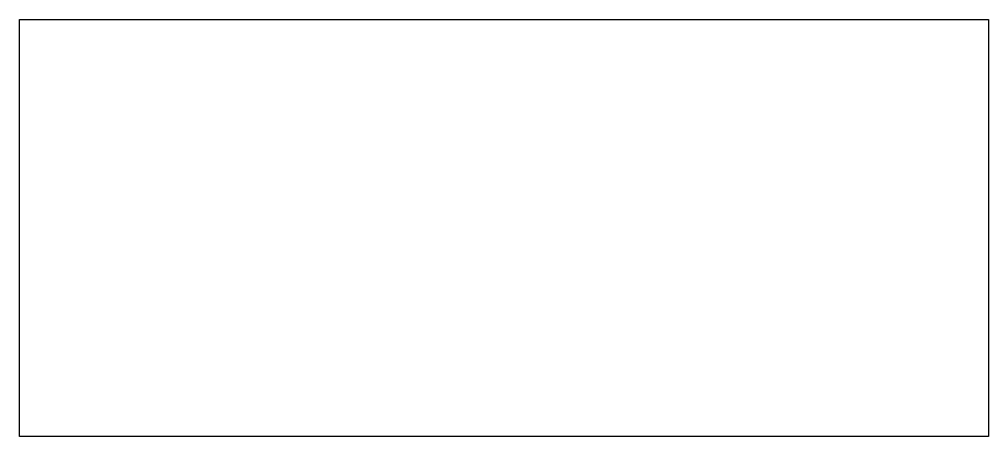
# Model space of a CAD drawing. Header units: millimetres. Extents: x 0 to 108, y 0 to 46.
import ezdxf

# ---------------------------------------------------------------- set-up
doc = ezdxf.new("R2010")
doc.units = ezdxf.units.MM
doc.layers.add('CUT', color=1, linetype='Continuous')

msp = doc.modelspace()

# ---------------------------------------------------------------- linework, layer by layer
at = {"layer": 'CUT'}
msp.add_lwpolyline([(0, 0), (0, 46.5), (108, 46.5), (108, 0), (0, 0)], close=True, dxfattribs=at)

doc.saveas('drawing.dxf')
